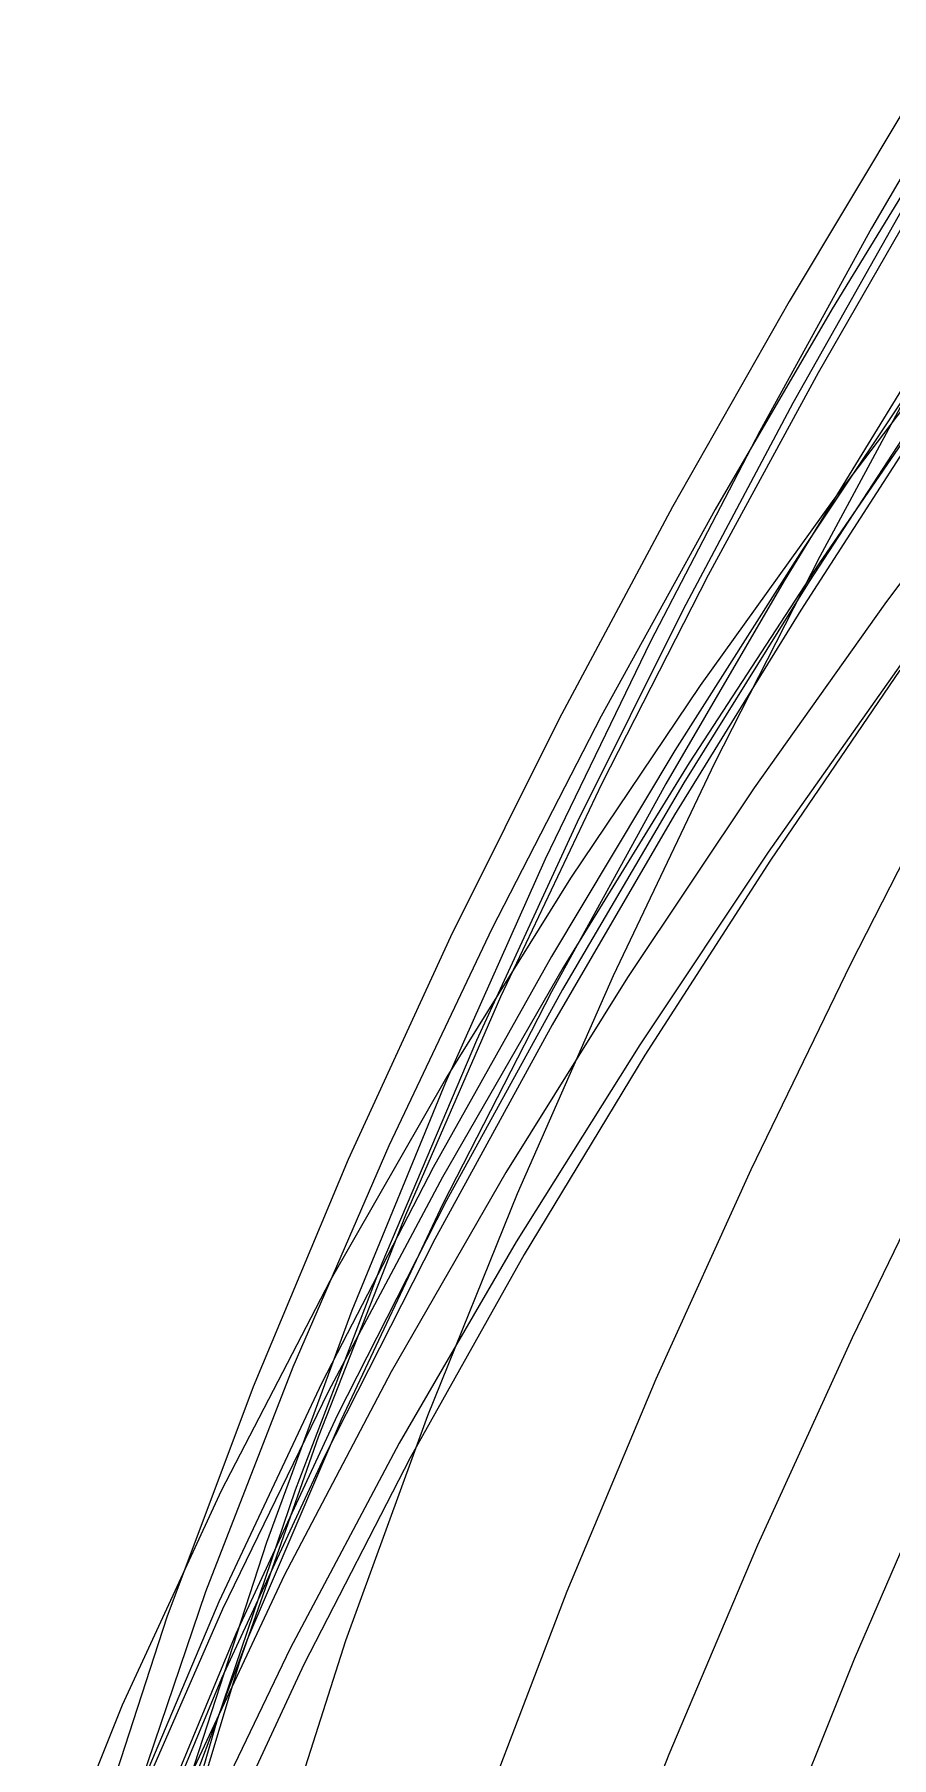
# Model space of a CAD drawing. Extents: x -607 to 1285, y -867 to 355.
# Drawn here: x -569.4 to -427, y -53.5 to 232.8 of the extents above; entities that cross this region are included whole.
import ezdxf

# ---------------------------------------------------------------- set-up
doc = ezdxf.new("R2010")
doc.units = 0
for name, color, linetype in [('0_1063', 7, 'CONTINUOUS'), ('0_1064', 7, 'CONTINUOUS'), ('0_1065', 7, 'CONTINUOUS'), ('0_1066', 7, 'CONTINUOUS'), ('0_1067', 7, 'CONTINUOUS'), ('0_1068', 7, 'CONTINUOUS'), ('0_1069', 7, 'CONTINUOUS'), ('0_1070', 7, 'CONTINUOUS'), ('0_1167', 7, 'CONTINUOUS'), ('0_1168', 7, 'CONTINUOUS'), ('0_1169', 7, 'CONTINUOUS'), ('0_1170', 7, 'CONTINUOUS'), ('0_1171', 7, 'CONTINUOUS'), ('0_1172', 7, 'CONTINUOUS'), ('0_1173', 7, 'CONTINUOUS'), ('0_1174', 7, 'CONTINUOUS'), ('0_1271', 7, 'CONTINUOUS'), ('0_1272', 7, 'CONTINUOUS'), ('0_1273', 7, 'CONTINUOUS'), ('0_1274', 7, 'CONTINUOUS'), ('0_1275', 7, 'CONTINUOUS'), ('0_1276', 7, 'CONTINUOUS'), ('0_1277', 7, 'CONTINUOUS'), ('0_1278', 7, 'CONTINUOUS'), ('0_128', 7, 'CONTINUOUS'), ('0_129', 7, 'CONTINUOUS'), ('0_130', 7, 'CONTINUOUS'), ('0_131', 7, 'CONTINUOUS'), ('0_132', 7, 'CONTINUOUS'), ('0_133', 7, 'CONTINUOUS'), ('0_134', 7, 'CONTINUOUS'), ('0_1374', 7, 'CONTINUOUS'), ('0_1375', 7, 'CONTINUOUS'), ('0_1376', 7, 'CONTINUOUS'), ('0_1377', 7, 'CONTINUOUS'), ('0_1378', 7, 'CONTINUOUS'), ('0_1379', 7, 'CONTINUOUS'), ('0_1380', 7, 'CONTINUOUS'), ('0_1381', 7, 'CONTINUOUS'), ('0_1478', 7, 'CONTINUOUS'), ('0_1479', 7, 'CONTINUOUS'), ('0_1480', 7, 'CONTINUOUS'), ('0_1481', 7, 'CONTINUOUS'), ('0_1482', 7, 'CONTINUOUS'), ('0_1483', 7, 'CONTINUOUS'), ('0_1484', 7, 'CONTINUOUS'), ('0_1583', 7, 'CONTINUOUS'), ('0_1584', 7, 'CONTINUOUS'), ('0_1585', 7, 'CONTINUOUS'), ('0_1586', 7, 'CONTINUOUS'), ('0_1587', 7, 'CONTINUOUS'), ('0_1688', 7, 'CONTINUOUS'), ('0_1689', 7, 'CONTINUOUS'), ('0_1690', 7, 'CONTINUOUS'), ('0_1691', 7, 'CONTINUOUS'), ('0_1793', 7, 'CONTINUOUS'), ('0_1794', 7, 'CONTINUOUS'), ('0_233', 7, 'CONTINUOUS'), ('0_234', 7, 'CONTINUOUS'), ('0_235', 7, 'CONTINUOUS'), ('0_236', 7, 'CONTINUOUS'), ('0_237', 7, 'CONTINUOUS'), ('0_238', 7, 'CONTINUOUS'), ('0_24', 7, 'CONTINUOUS'), ('0_25', 7, 'CONTINUOUS'), ('0_26', 7, 'CONTINUOUS'), ('0_27', 7, 'CONTINUOUS'), ('0_28', 7, 'CONTINUOUS'), ('0_29', 7, 'CONTINUOUS'), ('0_30', 7, 'CONTINUOUS'), ('0_31', 7, 'CONTINUOUS'), ('0_337', 7, 'CONTINUOUS'), ('0_338', 7, 'CONTINUOUS'), ('0_339', 7, 'CONTINUOUS'), ('0_340', 7, 'CONTINUOUS'), ('0_341', 7, 'CONTINUOUS'), ('0_342', 7, 'CONTINUOUS'), ('0_440', 7, 'CONTINUOUS'), ('0_441', 7, 'CONTINUOUS'), ('0_442', 7, 'CONTINUOUS'), ('0_443', 7, 'CONTINUOUS'), ('0_444', 7, 'CONTINUOUS'), ('0_445', 7, 'CONTINUOUS'), ('0_446', 7, 'CONTINUOUS'), ('0_544', 7, 'CONTINUOUS'), ('0_545', 7, 'CONTINUOUS'), ('0_546', 7, 'CONTINUOUS'), ('0_547', 7, 'CONTINUOUS'), ('0_548', 7, 'CONTINUOUS'), ('0_549', 7, 'CONTINUOUS'), ('0_550', 7, 'CONTINUOUS'), ('0_648', 7, 'CONTINUOUS'), ('0_649', 7, 'CONTINUOUS'), ('0_650', 7, 'CONTINUOUS'), ('0_651', 7, 'CONTINUOUS'), ('0_652', 7, 'CONTINUOUS'), ('0_653', 7, 'CONTINUOUS'), ('0_654', 7, 'CONTINUOUS'), ('0_752', 7, 'CONTINUOUS'), ('0_753', 7, 'CONTINUOUS'), ('0_754', 7, 'CONTINUOUS'), ('0_755', 7, 'CONTINUOUS'), ('0_756', 7, 'CONTINUOUS'), ('0_757', 7, 'CONTINUOUS'), ('0_758', 7, 'CONTINUOUS'), ('0_856', 7, 'CONTINUOUS'), ('0_857', 7, 'CONTINUOUS'), ('0_858', 7, 'CONTINUOUS'), ('0_859', 7, 'CONTINUOUS'), ('0_860', 7, 'CONTINUOUS'), ('0_861', 7, 'CONTINUOUS'), ('0_862', 7, 'CONTINUOUS'), ('0_959', 7, 'CONTINUOUS'), ('0_960', 7, 'CONTINUOUS'), ('0_961', 7, 'CONTINUOUS'), ('0_962', 7, 'CONTINUOUS'), ('0_963', 7, 'CONTINUOUS'), ('0_964', 7, 'CONTINUOUS'), ('0_965', 7, 'CONTINUOUS'), ('0_966', 7, 'CONTINUOUS')]:
    doc.layers.add(name, color=color, linetype=linetype)

msp = doc.modelspace()

# ---------------------------------------------------------------- linework, layer by layer
at = {"layer": '0_1063'}
msp.add_polyline3d([(-424.3176, 221.2839, -2967.901), (-444.0241, 188.4053, -2968.771)], dxfattribs=at)
at = {"layer": '0_1064'}
msp.add_polyline3d([(-444.0241, 188.4053, -2968.771), (-463.4085, 154.2877, -2970.2402)], dxfattribs=at)
at = {"layer": '0_1065'}
msp.add_polyline3d([(-463.4085, 154.2877, -2970.2402), (-482.2389, 119.0667, -2972.3853)], dxfattribs=at)
at = {"layer": '0_1066'}
msp.add_polyline3d([(-482.2389, 119.0667, -2972.3853), (-500.2835, 82.8784, -2975.2822)], dxfattribs=at)
at = {"layer": '0_1067'}
msp.add_polyline3d([(-500.2835, 82.8784, -2975.2822), (-517.3103, 45.8585, -2979.0078)], dxfattribs=at)
at = {"layer": '0_1068'}
msp.add_polyline3d([(-517.3103, 45.8585, -2979.0078), (-533.0877, 8.1428, -2983.6384)], dxfattribs=at)
at = {"layer": '0_1069'}
msp.add_polyline3d([(-533.0877, 8.1428, -2983.6384), (-547.3835, -30.1328, -2989.2505)], dxfattribs=at)
at = {"layer": '0_1070'}
msp.add_polyline3d([(-547.3835, -30.1328, -2989.2505), (-559.9662, -68.8323, -2995.9204)], dxfattribs=at)
at = {"layer": '0_1167'}
msp.add_polyline3d([(-420.5534, 208.9902, -2935.7861), (-439.209, 176.5535, -2937.5483)], dxfattribs=at)
at = {"layer": '0_1168'}
msp.add_polyline3d([(-439.209, 176.5535, -2937.5483), (-457.4748, 142.9682, -2939.9485)], dxfattribs=at)
at = {"layer": '0_1169'}
msp.add_polyline3d([(-457.4748, 142.9682, -2939.9485), (-475.1331, 108.3663, -2943.0571)], dxfattribs=at)
at = {"layer": '0_1170'}
msp.add_polyline3d([(-475.1331, 108.3663, -2943.0571), (-491.9663, 72.8798, -2946.945)], dxfattribs=at)
at = {"layer": '0_1171'}
msp.add_polyline3d([(-491.9663, 72.8798, -2946.945), (-507.7568, 36.6405, -2951.6824)], dxfattribs=at)
at = {"layer": '0_1172'}
msp.add_polyline3d([(-507.7568, 36.6405, -2951.6824), (-522.2872, -0.2195, -2957.3398)], dxfattribs=at)
at = {"layer": '0_1173'}
msp.add_polyline3d([(-522.2872, -0.2195, -2957.3398), (-535.3398, -37.5683, -2963.9878)], dxfattribs=at)
at = {"layer": '0_1174'}
msp.add_polyline3d([(-535.3398, -37.5683, -2963.9878), (-546.697, -75.2739, -2971.6968)], dxfattribs=at)
at = {"layer": '0_1271'}
msp.add_polyline3d([(-424.7534, 204.5566, -2896.0188), (-443.3864, 171.5057, -2898.5247)], dxfattribs=at)
at = {"layer": '0_1272'}
msp.add_polyline3d([(-443.3864, 171.5057, -2898.5247), (-461.6154, 137.2358, -2901.7393)], dxfattribs=at)
at = {"layer": '0_1273'}
msp.add_polyline3d([(-461.6154, 137.2358, -2901.7393), (-479.2211, 101.8957, -2905.7278)], dxfattribs=at)
at = {"layer": '0_1274'}
msp.add_polyline3d([(-479.2211, 101.8957, -2905.7278), (-495.9846, 65.6337, -2910.5554)], dxfattribs=at)
at = {"layer": '0_1275'}
msp.add_polyline3d([(-495.9846, 65.6337, -2910.5554), (-511.6868, 28.5984, -2916.2874)], dxfattribs=at)
at = {"layer": '0_1276'}
msp.add_polyline3d([(-511.6868, 28.5984, -2916.2874), (-526.1085, -9.0615, -2922.9885)], dxfattribs=at)
at = {"layer": '0_1277'}
msp.add_polyline3d([(-526.1085, -9.0615, -2922.9885), (-539.0308, -47.1975, -2930.7246)], dxfattribs=at)
at = {"layer": '0_1278'}
msp.add_polyline3d([(-539.0308, -47.1975, -2930.7246), (-550.2344, -85.6611, -2939.5603)], dxfattribs=at)
at = {"layer": '0_128'}
msp.add_polyline3d([(-405.9706, 167.8342, -3306.0857), (-428.1075, 138.1949, -3301.218)], dxfattribs=at)
at = {"layer": '0_129'}
msp.add_polyline3d([(-428.1075, 138.1949, -3301.218), (-449.825, 107.5934, -3296.6611)], dxfattribs=at)
at = {"layer": '0_130'}
msp.add_polyline3d([(-449.825, 107.5934, -3296.6611), (-470.8934, 76.09, -3292.501)], dxfattribs=at)
at = {"layer": '0_131'}
msp.add_polyline3d([(-470.8934, 76.09, -3292.501), (-491.0831, 43.7447, -3288.8235)], dxfattribs=at)
at = {"layer": '0_132'}
msp.add_polyline3d([(-491.0831, 43.7447, -3288.8235), (-510.1645, 10.6177, -3285.7146)], dxfattribs=at)
at = {"layer": '0_133'}
msp.add_polyline3d([(-510.1645, 10.6177, -3285.7146), (-527.908, -23.2309, -3283.2605)], dxfattribs=at)
at = {"layer": '0_134'}
msp.add_polyline3d([(-527.908, -23.2309, -3283.2605), (-544.0839, -57.7408, -3281.547)], dxfattribs=at)
at = {"layer": '0_1374'}
msp.add_polyline3d([(-411.5275, 232.7644, -2851.9297), (-430.3233, 200.562, -2854.4937)], dxfattribs=at)
at = {"layer": '0_1375'}
msp.add_polyline3d([(-430.3233, 200.562, -2854.4937), (-448.901, 166.8863, -2857.8025)], dxfattribs=at)
at = {"layer": '0_1376'}
msp.add_polyline3d([(-448.901, 166.8863, -2857.8025), (-467.0419, 131.9042, -2861.9136)], dxfattribs=at)
at = {"layer": '0_1377'}
msp.add_polyline3d([(-467.0419, 131.9042, -2861.9136), (-484.5273, 95.7828, -2866.8843)], dxfattribs=at)
at = {"layer": '0_1378'}
msp.add_polyline3d([(-484.5273, 95.7828, -2866.8843), (-501.1387, 58.689, -2872.7715)], dxfattribs=at)
at = {"layer": '0_1379'}
msp.add_polyline3d([(-501.1387, 58.689, -2872.7715), (-516.6575, 20.7899, -2879.633)], dxfattribs=at)
at = {"layer": '0_1380'}
msp.add_polyline3d([(-516.6575, 20.7899, -2879.633), (-530.8647, -17.7477, -2887.526)], dxfattribs=at)
at = {"layer": '0_1381'}
msp.add_polyline3d([(-530.8647, -17.7477, -2887.526), (-543.5421, -56.7567, -2896.5073)], dxfattribs=at)
at = {"layer": '0_1478'}
msp.add_polyline3d([(-421.0524, 179.2297, -2828.6711), (-438.9407, 146.048, -2832.7046)], dxfattribs=at)
at = {"layer": '0_1479'}
msp.add_polyline3d([(-438.9407, 146.048, -2832.7046), (-456.4067, 111.7107, -2837.5063)], dxfattribs=at)
at = {"layer": '0_1480'}
msp.add_polyline3d([(-456.4067, 111.7107, -2837.5063), (-473.2338, 76.3729, -2843.1372)], dxfattribs=at)
at = {"layer": '0_1481'}
msp.add_polyline3d([(-473.2338, 76.3729, -2843.1372), (-489.2055, 40.1902, -2849.658)], dxfattribs=at)
at = {"layer": '0_1482'}
msp.add_polyline3d([(-489.2055, 40.1902, -2849.658), (-504.1052, 3.3177, -2857.1296)], dxfattribs=at)
at = {"layer": '0_1483'}
msp.add_polyline3d([(-504.1052, 3.3177, -2857.1296), (-517.7165, -34.0893, -2865.6128)], dxfattribs=at)
at = {"layer": '0_1484'}
msp.add_polyline3d([(-517.7165, -34.0893, -2865.6128), (-529.8229, -71.8752, -2875.1685)], dxfattribs=at)
at = {"layer": '0_1583'}
msp.add_polyline3d([(-416.782, 111.7107, -2822.0005), (-433.8484, 78.3307, -2827.1738)], dxfattribs=at)
at = {"layer": '0_1584'}
msp.add_polyline3d([(-433.8484, 78.3307, -2827.1738), (-450.3816, 44.1828, -2833.0396)], dxfattribs=at)
at = {"layer": '0_1585'}
msp.add_polyline3d([(-450.3816, 44.1828, -2833.0396), (-466.1594, 9.4026, -2839.6719)], dxfattribs=at)
at = {"layer": '0_1586'}
msp.add_polyline3d([(-466.1594, 9.4026, -2839.6719), (-480.9595, -25.8745, -2847.144)], dxfattribs=at)
at = {"layer": '0_1587'}
msp.add_polyline3d([(-480.9595, -25.8745, -2847.144), (-494.5593, -61.5131, -2855.5303)], dxfattribs=at)
at = {"layer": '0_1688'}
msp.add_polyline3d([(-417.1633, 50.0891, -2812.1604), (-433.5558, 16.2329, -2818.568)], dxfattribs=at)
at = {"layer": '0_1689'}
msp.add_polyline3d([(-433.5558, 16.2329, -2818.568), (-449.251, -18.1553, -2825.687)], dxfattribs=at)
at = {"layer": '0_1690'}
msp.add_polyline3d([(-449.251, -18.1553, -2825.687), (-464.0286, -52.9354, -2833.5881)], dxfattribs=at)
at = {"layer": '0_1691'}
msp.add_polyline3d([(-464.0286, -52.9354, -2833.5881), (-477.6678, -87.9672, -2842.3428)], dxfattribs=at)
at = {"layer": '0_1793'}
msp.add_polyline3d([(-418.7083, -3.595, -2799.6602), (-433.2206, -37.1395, -2807.7473)], dxfattribs=at)
at = {"layer": '0_1794'}
msp.add_polyline3d([(-433.2206, -37.1395, -2807.7473), (-446.801, -70.9968, -2816.6145)], dxfattribs=at)
at = {"layer": '0_233'}
msp.add_polyline3d([(-425.5449, 128.0759, -3271.4595), (-447.4899, 96.9258, -3267.3015)], dxfattribs=at)
at = {"layer": '0_234'}
msp.add_polyline3d([(-447.4899, 96.9258, -3267.3015), (-468.8381, 64.9385, -3263.5342)], dxfattribs=at)
at = {"layer": '0_235'}
msp.add_polyline3d([(-468.8381, 64.9385, -3263.5342), (-489.3534, 32.186, -3260.2456)], dxfattribs=at)
at = {"layer": '0_236'}
msp.add_polyline3d([(-489.3534, 32.186, -3260.2456), (-508.7998, -1.2602, -3257.524)], dxfattribs=at)
at = {"layer": '0_237'}
msp.add_polyline3d([(-508.7998, -1.2602, -3257.524), (-526.9414, -35.3278, -3255.4575)], dxfattribs=at)
at = {"layer": '0_238'}
msp.add_polyline3d([(-526.9414, -35.3278, -3255.4575), (-543.542, -69.9453, -3254.1338)], dxfattribs=at)
at = {"layer": '0_24'}
msp.add_polyline3d([(-413.9619, 185.3394, -3333.392), (-436.619, 155.5599, -3327.9502)], dxfattribs=at)
at = {"layer": '0_25'}
msp.add_polyline3d([(-436.619, 155.5599, -3327.9502), (-458.8154, 124.6383, -3322.8323)], dxfattribs=at)
at = {"layer": '0_26'}
msp.add_polyline3d([(-458.8154, 124.6383, -3322.8323), (-480.3204, 92.6416, -3318.123)], dxfattribs=at)
at = {"layer": '0_27'}
msp.add_polyline3d([(-480.3204, 92.6416, -3318.123), (-500.9036, 59.6368, -3313.9065)], dxfattribs=at)
at = {"layer": '0_28'}
msp.add_polyline3d([(-500.9036, 59.6368, -3313.9065), (-520.3341, 25.691, -3310.267)], dxfattribs=at)
at = {"layer": '0_29'}
msp.add_polyline3d([(-520.3341, 25.691, -3310.267), (-538.3815, -9.129, -3307.289)], dxfattribs=at)
at = {"layer": '0_30'}
msp.add_polyline3d([(-538.3815, -9.129, -3307.289), (-554.8149, -44.7559, -3305.0564)], dxfattribs=at)
at = {"layer": '0_31'}
msp.add_polyline3d([(-554.8149, -44.7559, -3305.0564), (-569.4039, -81.1227, -3303.6536)], dxfattribs=at)
at = {"layer": '0_337'}
msp.add_polyline3d([(-425.6574, 127.1581, -3239.0334), (-447.1307, 95.5872, -3235.5706)], dxfattribs=at)
at = {"layer": '0_338'}
msp.add_polyline3d([(-447.1307, 95.5872, -3235.5706), (-467.9996, 63.2009, -3232.5227)], dxfattribs=at)
at = {"layer": '0_339'}
msp.add_polyline3d([(-467.9996, 63.2009, -3232.5227), (-488.0325, 30.0822, -3229.975)], dxfattribs=at)
at = {"layer": '0_340'}
msp.add_polyline3d([(-488.0325, 30.0822, -3229.975), (-506.9978, -3.6862, -3228.0134)], dxfattribs=at)
at = {"layer": '0_341'}
msp.add_polyline3d([(-506.9978, -3.6862, -3228.0134), (-524.6639, -38.0212, -3226.723)], dxfattribs=at)
at = {"layer": '0_342'}
msp.add_polyline3d([(-524.6639, -38.0212, -3226.723), (-540.7993, -72.8402, -3226.189)], dxfattribs=at)
at = {"layer": '0_440'}
msp.add_polyline3d([(-417.1002, 176.8292, -3199.67), (-439.0727, 144.8442, -3196.4934)], dxfattribs=at)
at = {"layer": '0_441'}
msp.add_polyline3d([(-439.0727, 144.8442, -3196.4934), (-460.6421, 111.7978, -3193.7183)], dxfattribs=at)
at = {"layer": '0_442'}
msp.add_polyline3d([(-460.6421, 111.7978, -3193.7183), (-481.5731, 77.7993, -3191.427)], dxfattribs=at)
at = {"layer": '0_443'}
msp.add_polyline3d([(-481.5731, 77.7993, -3191.427), (-501.6304, 42.9578, -3189.7024)], dxfattribs=at)
at = {"layer": '0_444'}
msp.add_polyline3d([(-501.6304, 42.9578, -3189.7024), (-520.5788, 7.3826, -3188.6272)], dxfattribs=at)
at = {"layer": '0_445'}
msp.add_polyline3d([(-520.5788, 7.3826, -3188.6272), (-538.1829, -28.8173, -3188.2834)], dxfattribs=at)
at = {"layer": '0_446'}
msp.add_polyline3d([(-538.1829, -28.8173, -3188.2834), (-554.2073, -65.5323, -3188.7542)], dxfattribs=at)
at = {"layer": '0_544'}
msp.add_polyline3d([(-420.3124, 179.3881, -3163.3962), (-441.8707, 147.1154, -3160.9014)], dxfattribs=at)
at = {"layer": '0_545'}
msp.add_polyline3d([(-441.8707, 147.1154, -3160.9014), (-463.0207, 113.8103, -3158.832)], dxfattribs=at)
at = {"layer": '0_546'}
msp.add_polyline3d([(-463.0207, 113.8103, -3158.832), (-483.5251, 79.5805, -3157.273)], dxfattribs=at)
at = {"layer": '0_547'}
msp.add_polyline3d([(-483.5251, 79.5805, -3157.273), (-503.1467, 44.5338, -3156.3083)], dxfattribs=at)
at = {"layer": '0_548'}
msp.add_polyline3d([(-503.1467, 44.5338, -3156.3083), (-521.6483, 8.7775, -3156.0227)], dxfattribs=at)
at = {"layer": '0_549'}
msp.add_polyline3d([(-521.6483, 8.7775, -3156.0227), (-538.7925, -27.5806, -3156.5007)], dxfattribs=at)
at = {"layer": '0_550'}
msp.add_polyline3d([(-538.7925, -27.5806, -3156.5007), (-554.3421, -64.4329, -3157.8267)], dxfattribs=at)
at = {"layer": '0_648'}
msp.add_polyline3d([(-419.5117, 174.3447, -3130.3225), (-440.7038, 141.8837, -3128.4836)], dxfattribs=at)
at = {"layer": '0_649'}
msp.add_polyline3d([(-440.7038, 141.8837, -3128.4836), (-461.5002, 108.4488, -3127.0781)], dxfattribs=at)
at = {"layer": '0_650'}
msp.add_polyline3d([(-461.5002, 108.4488, -3127.0781), (-481.6617, 74.1469, -3126.1924)], dxfattribs=at)
at = {"layer": '0_651'}
msp.add_polyline3d([(-481.6617, 74.1469, -3126.1924), (-500.9494, 39.0844, -3125.9124)], dxfattribs=at)
at = {"layer": '0_652'}
msp.add_polyline3d([(-500.9494, 39.0844, -3125.9124), (-519.1242, 3.3682, -3126.325)], dxfattribs=at)
at = {"layer": '0_653'}
msp.add_polyline3d([(-519.1242, 3.3682, -3126.325), (-535.947, -32.8951, -3127.5159)], dxfattribs=at)
at = {"layer": '0_654'}
msp.add_polyline3d([(-535.947, -32.8951, -3127.5159), (-551.1788, -69.5985, -3129.5718)], dxfattribs=at)
at = {"layer": '0_752'}
msp.add_polyline3d([(-420.7767, 170.204, -3095.771), (-442.0897, 137.144, -3094.4814)], dxfattribs=at)
at = {"layer": '0_753'}
msp.add_polyline3d([(-442.0897, 137.144, -3094.4814), (-463.0462, 103.1224, -3093.6304)], dxfattribs=at)
at = {"layer": '0_754'}
msp.add_polyline3d([(-463.0462, 103.1224, -3093.6304), (-483.398, 68.2523, -3093.3074)], dxfattribs=at)
at = {"layer": '0_755'}
msp.add_polyline3d([(-483.398, 68.2523, -3093.3074), (-502.8967, 32.6465, -3093.6028)], dxfattribs=at)
at = {"layer": '0_756'}
msp.add_polyline3d([(-502.8967, 32.6465, -3093.6028), (-521.2938, -3.582, -3094.6067)], dxfattribs=at)
at = {"layer": '0_757'}
msp.add_polyline3d([(-521.2938, -3.582, -3094.6067), (-538.3411, -40.3204, -3096.4087)], dxfattribs=at)
at = {"layer": '0_758'}
msp.add_polyline3d([(-538.3411, -40.3204, -3096.4087), (-553.7901, -77.4557, -3099.0989)], dxfattribs=at)
at = {"layer": '0_856'}
msp.add_polyline3d([(-424.7559, 174.7647, -3056.8943), (-444.8473, 141.9857, -3056.589)], dxfattribs=at)
at = {"layer": '0_857'}
msp.add_polyline3d([(-444.8473, 141.9857, -3056.589), (-464.4999, 108.278, -3056.781)], dxfattribs=at)
at = {"layer": '0_858'}
msp.add_polyline3d([(-464.4999, 108.278, -3056.781), (-483.4772, 73.7474, -3057.5571)], dxfattribs=at)
at = {"layer": '0_859'}
msp.add_polyline3d([(-483.4772, 73.7474, -3057.5571), (-501.5422, 38.5, -3059.005)], dxfattribs=at)
at = {"layer": '0_860'}
msp.add_polyline3d([(-501.5422, 38.5, -3059.005), (-518.4583, 2.6417, -3061.211)], dxfattribs=at)
at = {"layer": '0_861'}
msp.add_polyline3d([(-518.4583, 2.6417, -3061.211), (-533.9888, -33.7216, -3064.2627)], dxfattribs=at)
at = {"layer": '0_862'}
msp.add_polyline3d([(-533.9888, -33.7216, -3064.2627), (-547.8968, -70.4836, -3068.2476)], dxfattribs=at)
at = {"layer": '0_959'}
msp.add_polyline3d([(-417.155, 219.3998, -3010.2058), (-436.8975, 187.2117, -3010.3582)], dxfattribs=at)
at = {"layer": '0_960'}
msp.add_polyline3d([(-436.8975, 187.2117, -3010.3582), (-456.3373, 153.8715, -3011.0374)], dxfattribs=at)
at = {"layer": '0_961'}
msp.add_polyline3d([(-456.3373, 153.8715, -3011.0374), (-475.2453, 119.499, -3012.3232)], dxfattribs=at)
at = {"layer": '0_962'}
msp.add_polyline3d([(-475.2453, 119.499, -3012.3232), (-493.3919, 84.2139, -3014.2957)], dxfattribs=at)
at = {"layer": '0_963'}
msp.add_polyline3d([(-493.3919, 84.2139, -3014.2957), (-510.5481, 48.136, -3017.035)], dxfattribs=at)
at = {"layer": '0_964'}
msp.add_polyline3d([(-510.5481, 48.136, -3017.035), (-526.4844, 11.3849, -3020.6206)], dxfattribs=at)
at = {"layer": '0_965'}
msp.add_polyline3d([(-526.4844, 11.3849, -3020.6206), (-540.9716, -25.9194, -3025.1326)], dxfattribs=at)
at = {"layer": '0_966'}
msp.add_polyline3d([(-540.9716, -25.9194, -3025.1326), (-553.7803, -63.6575, -3030.6511)], dxfattribs=at)

doc.saveas('drawing.dxf')
